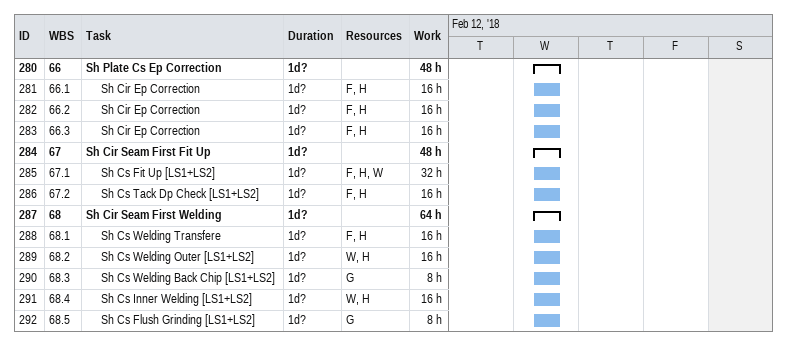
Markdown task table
| ID | WBS | Task | Duration | Start | Finish | Resources | Work (h) |
|---|---|---|---|---|---|---|---|
| 280 | 66 | **Sh Plate Cs Ep Correction** | 1d? | 2018-02-14 | 2018-02-14 |  | 48 |
| 281 | 66.1 | Sh Cir Ep Correction | 1d? | 2018-02-14 | 2018-02-14 | F, H | 16 |
| 282 | 66.2 | Sh Cir Ep Correction | 1d? | 2018-02-14 | 2018-02-14 | F, H | 16 |
| 283 | 66.3 | Sh Cir Ep Correction | 1d? | 2018-02-14 | 2018-02-14 | F, H | 16 |
| 284 | 67 | **Sh Cir Seam First Fit Up** | 1d? | 2018-02-14 | 2018-02-14 |  | 48 |
| 285 | 67.1 | Sh Cs Fit Up [LS1+LS2] | 1d? | 2018-02-14 | 2018-02-14 | F, H, W | 32 |
| 286 | 67.2 | Sh Cs Tack Dp Check [LS1+LS2] | 1d? | 2018-02-14 | 2018-02-14 | F, H | 16 |
| 287 | 68 | **Sh Cir Seam First Welding** | 1d? | 2018-02-14 | 2018-02-14 |  | 64 |
| 288 | 68.1 | Sh Cs Welding Transfere | 1d? | 2018-02-14 | 2018-02-14 | F, H | 16 |
| 289 | 68.2 | Sh Cs Welding Outer [LS1+LS2] | 1d? | 2018-02-14 | 2018-02-14 | W, H | 16 |
| 290 | 68.3 | Sh Cs Welding Back Chip [LS1+LS2] | 1d? | 2018-02-14 | 2018-02-14 | G | 8 |
| 291 | 68.4 | Sh Cs Inner Welding [LS1+LS2] | 1d? | 2018-02-14 | 2018-02-14 | W, H | 16 |
| 292 | 68.5 | Sh Cs Flush Grinding [LS1+LS2] | 1d? | 2018-02-14 | 2018-02-14 | G | 8 |
